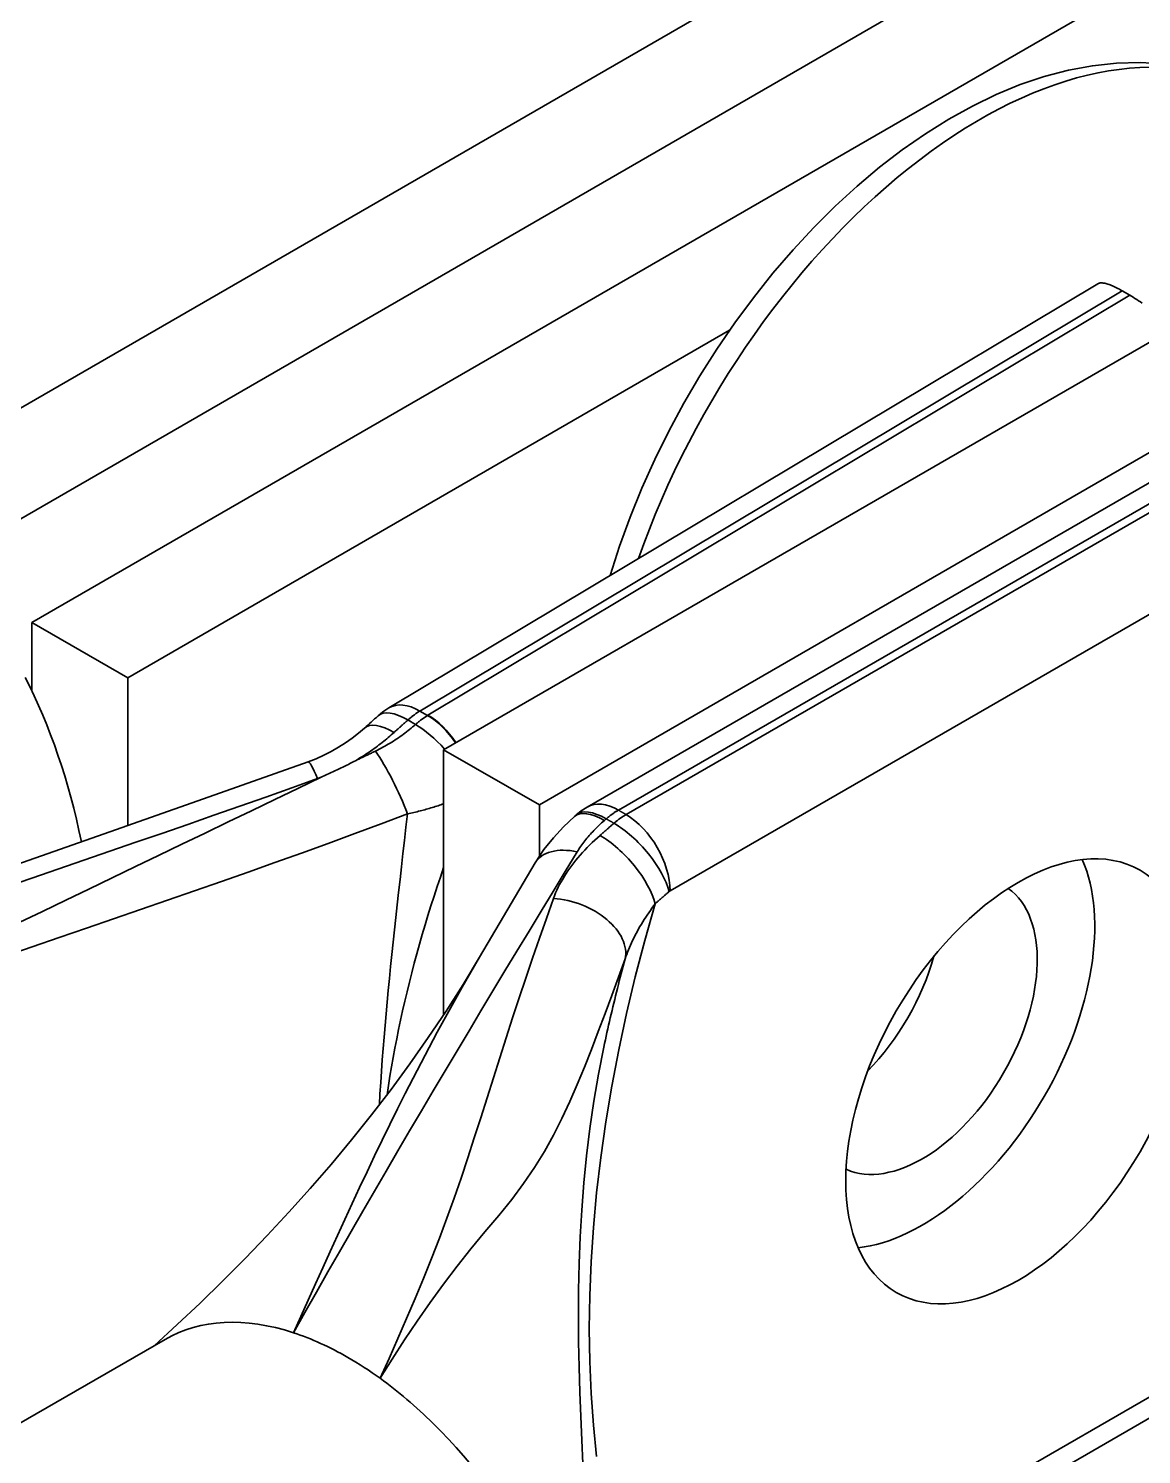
# Model space of a CAD drawing. Header units: millimetres. Extents: x -116965 to 323937, y 291661 to 566926.
# Drawn here: x -12100.1 to -12059, y 301887.9 to 301940.6 of the extents above; entities that cross this region are included whole.
import ezdxf

# ---------------------------------------------------------------- set-up
doc = ezdxf.new("R2010")
doc.units = ezdxf.units.MM
doc.layers.add('Visible Edges(Schneider)', color=7, linetype='Continuous', lineweight=35)
doc.layers.add('Visible Tangent Edges(Schneider)', color=7, linetype='Continuous', lineweight=35)

msp = doc.modelspace()

# ---------------------------------------------------------------- linework, layer by layer
at = {"layer": 'Visible Edges(Schneider)'}
for p, q in [((-12099.983207, 301918.654907), (-12013.71618, 301968.461198)), ((-12014.069733, 301954.784881), (-12084.780411, 301913.960052)), ((-12010.534199, 301952.743639), (-12081.244877, 301911.91881)), ((-12064.627868, 301947.232287), (-12135.338546, 301906.407458)), ((-12061.092334, 301945.191046), (-12131.803012, 301904.366217)), ((-12060.621554, 301931.166484), (-12086.808008, 301915.500582)), ((-12059.441146, 301930.738235), (-12059.723989, 301930.901535)), ((-12074.221891, 301929.445727), (-12096.447673, 301916.613665)), ((-12053.293284, 301926.953253), (-12079.477728, 301911.842225)), ((-12096.447673, 301916.613665), (-12099.983207, 301918.654907)), ((-12099.983207, 301916.118439), (-12099.983207, 301918.654907)), ((-12096.447673, 301911.158617), (-12096.447673, 301916.613665)), ((-12084.780411, 301913.960052), (-12084.780411, 301904.168858)), ((-12081.244877, 301911.91881), (-12084.780411, 301913.960052)), ((-12081.244877, 301911.91881), (-12081.244877, 301910.028999)), ((-12079.952124, 301911.490346), (-12079.882391, 301911.551653)), ((-12083.457494, 301906.29662), (-12081.399007, 301909.783224)), ((-12050.716628, 301893.898687), (-12076.902068, 301878.787084)), ((-12095.063745, 301892.18402), (-12130.419083, 301871.780473))]:
    msp.add_line(p, q, dxfattribs=at)
at = {"layer": 'Visible Edges(Schneider)', "flags": 128}
for points in [[(-12078.631662, 301920.392036), (-12078.284639, 301921.470212), (-12077.892706, 301922.545835), (-12077.457433, 301923.615498), (-12076.980475, 301924.675787), (-12076.463489, 301925.72329), (-12075.908131, 301926.754594), (-12075.316122, 301927.766258), (-12074.689505, 301928.754949), (-12074.03039, 301929.717498), (-12073.340891, 301930.650741), (-12072.623117, 301931.551513), (-12071.879192, 301932.41665), (-12071.111389, 301933.243169), (-12070.321949, 301934.028409), (-12069.513089, 301934.769742), (-12068.687021, 301935.464535), (-12067.84596, 301936.11016), (-12066.992097, 301936.704133), (-12066.127465, 301937.244186), (-12065.25403, 301937.727938), (-12064.373758, 301938.153003), (-12063.488619, 301938.516998), (-12062.600481, 301938.817527), (-12061.710859, 301939.051942), (-12060.822787, 301939.217328), (-12059.93961, 301939.310764), (-12059.064676, 301939.329327), (-12058.631346, 301939.309617)], [(-12059.72399, 301930.901534), (-12059.776799, 301930.931563), (-12059.828994, 301930.960304), (-12059.880454, 301930.987694), (-12059.931063, 301931.013667), (-12059.98071, 301931.038152), (-12060.029275, 301931.061087), (-12060.076646, 301931.082402), (-12060.122706, 301931.102032), (-12060.167339, 301931.11991), (-12060.210429, 301931.13597), (-12060.251868, 301931.150142), (-12060.291536, 301931.162367), (-12060.329384, 301931.172629), (-12060.365399, 301931.180966), (-12060.399564, 301931.187413), (-12060.431865, 301931.192009), (-12060.462288, 301931.194788), (-12060.490811, 301931.19579), (-12060.517427, 301931.195052), (-12060.542115, 301931.192609), (-12060.564864, 301931.188498), (-12060.585659, 301931.182756), (-12060.60448, 301931.175422), (-12060.621518, 301931.166453)], [(-12058.984589, 301930.445721), (-12059.053308, 301930.49307), (-12059.121165, 301930.538741), (-12059.187978, 301930.582629), (-12059.253567, 301930.624626), (-12059.317747, 301930.664629), (-12059.380334, 301930.702534), (-12059.441147, 301930.738234)], [(-12087.201308, 301915.209929), (-12087.020746, 301915.358066), (-12086.808008, 301915.500582)], [(-12089.782283, 301913.512118), (-12089.493404, 301913.624701), (-12089.208847, 301913.752538), (-12088.931234, 301913.89409), (-12088.663091, 301914.047517), (-12088.405629, 301914.211512), (-12088.159628, 301914.385003), (-12087.92678, 301914.566234), (-12087.708653, 301914.75329)], [(-12104.498687, 301908.273683), (-12102.643305, 301908.969421), (-12100.790433, 301909.637222), (-12097.102379, 301910.930489), (-12093.433498, 301912.213132), (-12089.782283, 301913.512118)], [(-12088.040559, 301913.55134), (-12088.09183, 301913.524213), (-12088.14322, 301913.497231), (-12088.19473, 301913.470398), (-12088.246361, 301913.443714), (-12088.298112, 301913.417183), (-12088.349982, 301913.390806), (-12088.40197, 301913.364585), (-12088.454075, 301913.338523), (-12088.506297, 301913.312623), (-12088.558636, 301913.286885), (-12088.611089, 301913.261313), (-12088.663657, 301913.235909), (-12088.716341, 301913.210673), (-12088.769141, 301913.185607), (-12088.822055, 301913.160712), (-12088.875084, 301913.13599), (-12088.928227, 301913.111442), (-12088.981483, 301913.087069), (-12089.034853, 301913.062873), (-12089.088336, 301913.038855), (-12089.14193, 301913.015017), (-12089.195635, 301912.991359), (-12089.24945, 301912.967884), (-12089.303373, 301912.94459)], [(-12079.882391, 301911.551653), (-12079.696972, 301911.699926), (-12079.477728, 301911.842225)], [(-12081.399007, 301909.783224), (-12081.078624, 301910.268319), (-12080.727871, 301910.7099), (-12080.351362, 301911.11562), (-12079.952124, 301911.490346)], [(-12095.471072, 301891.948951), (-12094.617422, 301892.729426), (-12093.771738, 301893.526681), (-12092.935252, 301894.340439), (-12092.109192, 301895.170431), (-12091.29479, 301896.016379), (-12090.493275, 301896.87801), (-12089.705876, 301897.755048), (-12088.933824, 301898.647225), (-12088.178349, 301899.554261), (-12087.440682, 301900.475885), (-12086.72205, 301901.411823), (-12086.023686, 301902.361799), (-12085.346818, 301903.325541), (-12084.692677, 301904.302774), (-12084.062492, 301905.293225), (-12083.457494, 301906.29662)], [(-12078.868146, 301902.977923), (-12079.066479, 301901.979095), (-12079.237414, 301900.975998), (-12079.382485, 301899.970653), (-12079.503224, 301898.965073), (-12079.601166, 301897.961279), (-12079.677845, 301896.961288), (-12079.734795, 301895.967117), (-12079.773548, 301894.980783), (-12079.795639, 301894.004304), (-12079.802602, 301893.0397), (-12079.79597, 301892.088986), (-12079.778415, 301891.154572), (-12079.752789, 301890.238084), (-12079.720147, 301889.339991), (-12079.681531, 301888.460746), (-12079.63798, 301887.600804)]]:
    msp.add_lwpolyline(points, dxfattribs=at)
at = {"layer": 'Visible Edges(Schneider)'}
for centre, major_axis, ratio, start_param, end_param in [((-12127.560371, 301886.406662), (21.25, 36.80608), 0.577350269, 5.706216419, 5.927129679), ((-12227.623495, 301286.999469), (-901.977596, -1019.446865), 0.251086048, 4.285538526, 4.286085791), ((-12067.102742, 301903.753844), (4.5, 7.794229), 0.577350269, 3.54530734, 5.879470621), ((-12067.102742, 301903.753844), (3, 5.196152), 0.577350269, 3.200552373, 6.224225588), ((-12070.638276, 301905.795086), (3, 5.196152), 0.577350269, 4.293020481, 5.13175748), ((-12088.315944, 301880.491407), (-6.7478, 11.692613), 0.577475664, 5.710286433, 6.283185307), ((-12088.315944, 301880.491407), (-6.7478, 11.692613), 0.577475664, 5.497895774, 5.710286433), ((-12088.315944, 301880.491407), (-6.7478, 11.692613), 0.577475664, 5.373540779, 5.497895774), ((-12088.315944, 301880.491407), (-6.7478, 11.692613), 0.577475664, 5.162100655, 5.373540779), ((-12088.315944, 301880.491407), (6.7478, -11.692613), 0.577475664, 0, 2.020508002)]:
    msp.add_ellipse(centre, major_axis=major_axis, ratio=ratio, start_param=start_param, end_param=end_param, dxfattribs=at)
msp.add_ellipse((-12063.567208, 301901.712603), major_axis=(4.5, 7.794229), ratio=0.577350269, dxfattribs=at)
at = {"layer": 'Visible Tangent Edges(Schneider)'}
for p, q in [((-12085.65664, 301915.387468), (-12059.723989, 301930.901535)), ((-12059.441146, 301930.738235), (-12085.360044, 301915.232397)), ((-12078.32775, 301911.728296), (-12052.391849, 301926.69589)), ((-12052.109006, 301926.532591), (-12078.045554, 301911.564623)), ((-12076.419562, 301908.747506), (-12049.677732, 301924.180201)), ((-12085.37377, 301915.224226), (-12085.65664, 301915.387468)), ((-12086.100396, 301915.056355), (-12085.817856, 301914.892956)), ((-12085.360044, 301915.232397), (-12085.37377, 301915.224226)), ((-12078.846433, 301911.343344), (-12078.776181, 301911.404465)), ((-12049.683169, 301895.273084), (-12076.425347, 301879.840188))]:
    msp.add_line(p, q, dxfattribs=at)
at = {"layer": 'Visible Tangent Edges(Schneider)', "flags": 128}
for points in [[(-12086.100396, 301915.056355), (-12086.082333, 301915.07249), (-12086.064213, 301915.088437), (-12086.04604, 301915.104194), (-12086.027817, 301915.119759), (-12086.009546, 301915.135129), (-12085.991231, 301915.1503), (-12085.972875, 301915.165271), (-12085.954481, 301915.180039), (-12085.936052, 301915.194601), (-12085.917592, 301915.208955), (-12085.899102, 301915.223099), (-12085.880583, 301915.237033), (-12085.862036, 301915.250756), (-12085.84346, 301915.264269), (-12085.824858, 301915.27757), (-12085.806229, 301915.290659), (-12085.787576, 301915.303535), (-12085.768904, 301915.316193), (-12085.750216, 301915.328632), (-12085.731514, 301915.34085), (-12085.712802, 301915.352845), (-12085.694084, 301915.364613), (-12085.675362, 301915.376155), (-12085.65664, 301915.387468)], [(-12085.817856, 301914.892956), (-12085.871668, 301914.846024), (-12085.926203, 301914.799482), (-12085.981453, 301914.753347), (-12086.037407, 301914.707638), (-12086.094056, 301914.662373), (-12086.15139, 301914.617569), (-12086.2094, 301914.573246), (-12086.268075, 301914.529423), (-12086.327393, 301914.486123), (-12086.387348, 301914.443366), (-12086.447941, 301914.401161), (-12086.509175, 301914.359523), (-12086.571052, 301914.318461), (-12086.633575, 301914.27799), (-12086.696745, 301914.23812), (-12086.760566, 301914.198863), (-12086.825036, 301914.160241), (-12086.890141, 301914.122279), (-12086.955866, 301914.085004), (-12087.022194, 301914.048444), (-12087.089111, 301914.012624), (-12087.156601, 301913.977573), (-12087.224648, 301913.943317), (-12087.293238, 301913.909882)], [(-12086.60721, 301914.599294), (-12086.586102, 301914.618364), (-12086.564992, 301914.637432), (-12086.543881, 301914.656497), (-12086.52277, 301914.67556), (-12086.501658, 301914.69462), (-12086.480546, 301914.713679), (-12086.459432, 301914.732735), (-12086.438318, 301914.751788), (-12086.417203, 301914.77084), (-12086.396088, 301914.789889), (-12086.374971, 301914.808936), (-12086.353854, 301914.827981), (-12086.332736, 301914.847023), (-12086.311618, 301914.866064), (-12086.290499, 301914.885102), (-12086.269379, 301914.904138), (-12086.248259, 301914.923172), (-12086.227137, 301914.942204), (-12086.206015, 301914.961234), (-12086.184893, 301914.980262), (-12086.163769, 301914.999288), (-12086.142646, 301915.018313), (-12086.121521, 301915.037335), (-12086.100396, 301915.056355)], [(-12085.37377, 301915.224226), (-12085.392465, 301915.212926), (-12085.411166, 301915.201394), (-12085.429872, 301915.189632), (-12085.448577, 301915.177641), (-12085.467279, 301915.165423), (-12085.485976, 301915.152979), (-12085.504662, 301915.140313), (-12085.523337, 301915.127425), (-12085.541996, 301915.114317), (-12085.560636, 301915.100992), (-12085.579255, 301915.087452), (-12085.597848, 301915.073699), (-12085.616412, 301915.059735), (-12085.634946, 301915.045563), (-12085.653444, 301915.031185), (-12085.671905, 301915.016603), (-12085.690324, 301915.001821), (-12085.7087, 301914.986841), (-12085.727028, 301914.971665), (-12085.745306, 301914.956297), (-12085.76353, 301914.940739), (-12085.781699, 301914.924994), (-12085.799809, 301914.909066), (-12085.817856, 301914.892956)], [(-12088.04056, 301913.55134), (-12087.975122, 301913.590026), (-12087.910198, 301913.62917), (-12087.845774, 301913.668774), (-12087.781816, 301913.708855), (-12087.718301, 301913.749421), (-12087.655236, 301913.790465), (-12087.592634, 301913.831974), (-12087.530503, 301913.873938), (-12087.468851, 301913.916349), (-12087.407688, 301913.959195), (-12087.347021, 301914.002469), (-12087.286859, 301914.046159), (-12087.22721, 301914.090256), (-12087.168082, 301914.13475), (-12087.109483, 301914.17963), (-12087.051422, 301914.224887), (-12086.993906, 301914.270511), (-12086.936945, 301914.316491), (-12086.880545, 301914.362817), (-12086.824713, 301914.40948), (-12086.769457, 301914.456469), (-12086.714782, 301914.503774), (-12086.660698, 301914.551386), (-12086.60721, 301914.599294)], [(-12087.293238, 301913.909882), (-12087.324379, 301913.89495), (-12087.355521, 301913.880017), (-12087.386662, 301913.865083), (-12087.417803, 301913.850149), (-12087.448943, 301913.835214), (-12087.480084, 301913.820279), (-12087.511224, 301913.805343), (-12087.542363, 301913.790406), (-12087.573502, 301913.775469), (-12087.604641, 301913.760531), (-12087.63578, 301913.745593), (-12087.666919, 301913.730654), (-12087.698057, 301913.715714), (-12087.729195, 301913.700774), (-12087.760332, 301913.685833), (-12087.79147, 301913.670892), (-12087.822607, 301913.65595), (-12087.853744, 301913.641007), (-12087.88488, 301913.626064), (-12087.916016, 301913.61112), (-12087.947152, 301913.596176), (-12087.978288, 301913.581231), (-12088.009424, 301913.566286), (-12088.040559, 301913.551339)], [(-12100.955086, 301908.888634), (-12099.992637, 301909.221074), (-12099.02952, 301909.551063), (-12098.06635, 301909.879881), (-12097.103743, 301910.208812), (-12096.142068, 301910.538793), (-12095.181157, 301910.869875), (-12094.221094, 301911.202354), (-12093.261973, 301911.536542), (-12092.30389, 301911.872752), (-12091.346914, 301912.211208), (-12090.391069, 301912.552), (-12089.436383, 301912.895234)], [(-12089.303373, 301912.944589), (-12090.160648, 301912.532152), (-12091.017823, 301912.119416), (-12091.874947, 301911.706446), (-12092.732069, 301911.29331), (-12093.58924, 301910.880073), (-12094.446509, 301910.466804), (-12095.303936, 301910.053583), (-12096.161578, 301909.640488), (-12097.01946, 301909.227554), (-12097.877607, 301908.814812), (-12098.736045, 301908.402295), (-12099.5948, 301907.990036), (-12100.453896, 301907.578069)], [(-12089.436383, 301912.895234), (-12089.430823, 301912.897244), (-12089.425265, 301912.899257), (-12089.419709, 301912.901275), (-12089.414154, 301912.903297), (-12089.4086, 301912.905324), (-12089.403048, 301912.907354), (-12089.397498, 301912.909388), (-12089.391949, 301912.911426), (-12089.386401, 301912.913469), (-12089.380855, 301912.915515), (-12089.375311, 301912.917566), (-12089.369768, 301912.91962), (-12089.364226, 301912.921679), (-12089.358686, 301912.923742), (-12089.353148, 301912.925809), (-12089.347611, 301912.927879), (-12089.342076, 301912.929954), (-12089.336542, 301912.932033), (-12089.33101, 301912.934116), (-12089.32548, 301912.936203), (-12089.319951, 301912.938294), (-12089.314423, 301912.940389), (-12089.308898, 301912.942488), (-12089.303373, 301912.944591)], [(-12086.114823, 301911.593395), (-12086.055107, 301911.605504), (-12085.995724, 301911.617934), (-12085.936677, 301911.63068), (-12085.87797, 301911.643738), (-12085.819607, 301911.657104), (-12085.761591, 301911.670771), (-12085.703925, 301911.684737), (-12085.646615, 301911.698995), (-12085.589662, 301911.713541), (-12085.533071, 301911.728371), (-12085.476845, 301911.74348), (-12085.420988, 301911.758863), (-12085.365503, 301911.774515), (-12085.310395, 301911.790432), (-12085.255666, 301911.806609), (-12085.20132, 301911.823041), (-12085.147359, 301911.839724), (-12085.09378, 301911.856654), (-12085.040584, 301911.873829), (-12084.987768, 301911.891247), (-12084.935333, 301911.908904), (-12084.883278, 301911.926799), (-12084.831603, 301911.944928), (-12084.780306, 301911.96329)], [(-12078.776181, 301911.404465), (-12078.757885, 301911.420359), (-12078.739542, 301911.436053), (-12078.721155, 301911.451547), (-12078.702725, 301911.46684), (-12078.684253, 301911.481929), (-12078.665741, 301911.496814), (-12078.647192, 301911.511495), (-12078.628605, 301911.525968), (-12078.609983, 301911.540234), (-12078.591327, 301911.554292), (-12078.572638, 301911.568141), (-12078.553919, 301911.581776), (-12078.535171, 301911.595199), (-12078.516395, 301911.608409), (-12078.497595, 301911.621403), (-12078.478772, 301911.634179), (-12078.459928, 301911.646735), (-12078.441067, 301911.65907), (-12078.422195, 301911.671179), (-12078.403312, 301911.683064), (-12078.384423, 301911.694719), (-12078.365531, 301911.706144), (-12078.346638, 301911.717336), (-12078.32775, 301911.728296)], [(-12078.045554, 301911.564623), (-12078.057319, 301911.571439), (-12078.069083, 301911.578255), (-12078.080847, 301911.585072), (-12078.09261, 301911.591889), (-12078.104372, 301911.598706), (-12078.116134, 301911.605523), (-12078.127895, 301911.612341), (-12078.139657, 301911.619159), (-12078.151416, 301911.625978), (-12078.163176, 301911.632797), (-12078.174935, 301911.639616), (-12078.186693, 301911.646436), (-12078.198451, 301911.653256), (-12078.210209, 301911.660076), (-12078.221965, 301911.666896), (-12078.233721, 301911.673717), (-12078.245477, 301911.680539), (-12078.257232, 301911.68736), (-12078.268986, 301911.694182), (-12078.28074, 301911.701004), (-12078.292493, 301911.707827), (-12078.304246, 301911.714649), (-12078.315998, 301911.721473), (-12078.32775, 301911.728296)], [(-12100.972241, 301906.333783), (-12099.972136, 301906.681833), (-12098.971825, 301907.027644), (-12097.971715, 301907.371831), (-12096.972212, 301907.71501), (-12095.973723, 301908.057796), (-12094.976653, 301908.400803), (-12093.981409, 301908.744647), (-12092.988409, 301909.090032), (-12091.997944, 301909.437667), (-12091.010159, 301909.788), (-12090.025197, 301910.141476), (-12089.043201, 301910.498538), (-12088.064219, 301910.859504), (-12087.088129, 301911.224435), (-12086.114823, 301911.593395)], [(-12086.114501, 301911.593383), (-12086.170942, 301911.096719), (-12086.22709, 301910.605758), (-12086.282733, 301910.120126), (-12086.337661, 301909.639444), (-12086.391751, 301909.163411), (-12086.444946, 301908.691896), (-12086.497153, 301908.224783), (-12086.548275, 301907.761959), (-12086.598217, 301907.303309), (-12086.646885, 301906.848717), (-12086.694185, 301906.398074), (-12086.740046, 301905.951299), (-12086.784397, 301905.50832), (-12086.827168, 301905.069056), (-12086.868287, 301904.63344), (-12086.907683, 301904.201437), (-12086.945324, 301903.772639), (-12086.981176, 301903.346584), (-12087.015181, 301902.923106), (-12087.047275, 301902.50216), (-12087.077395, 301902.083704), (-12087.105477, 301901.667692), (-12087.131456, 301901.254082), (-12087.155269, 301900.842832)], [(-12079.850655, 301910.189942), (-12079.818971, 301910.241194), (-12079.786231, 301910.292244), (-12079.752461, 301910.343075), (-12079.71769, 301910.393678), (-12079.681943, 301910.444035), (-12079.645249, 301910.494136), (-12079.607634, 301910.543967), (-12079.569125, 301910.593516), (-12079.529749, 301910.642767), (-12079.489538, 301910.691702), (-12079.448506, 301910.740324), (-12079.406655, 301910.788645), (-12079.363991, 301910.836674), (-12079.320532, 301910.884407), (-12079.276297, 301910.931832), (-12079.231305, 301910.978942), (-12079.185575, 301911.025725), (-12079.139128, 301911.072175), (-12079.091981, 301911.118282), (-12079.044155, 301911.164036), (-12078.995668, 301911.209428), (-12078.94654, 301911.254449), (-12078.896789, 301911.299091), (-12078.846433, 301911.343344)], [(-12078.49206, 301911.241779), (-12078.513465, 301911.223109), (-12078.534876, 301911.204436), (-12078.55629, 301911.185762), (-12078.57771, 301911.167089), (-12078.599134, 301911.148414), (-12078.620562, 301911.129739), (-12078.641995, 301911.111064), (-12078.663433, 301911.092387), (-12078.684875, 301911.073708), (-12078.706322, 301911.05503), (-12078.727773, 301911.036351), (-12078.749229, 301911.017671), (-12078.770689, 301910.998989), (-12078.792154, 301910.980305), (-12078.813624, 301910.961622), (-12078.835098, 301910.942937), (-12078.856576, 301910.924252), (-12078.878059, 301910.905565), (-12078.899547, 301910.886878), (-12078.921039, 301910.868189), (-12078.942536, 301910.849499), (-12078.964038, 301910.830808), (-12078.985544, 301910.812115), (-12079.007054, 301910.793422)], [(-12078.776181, 301911.404465), (-12078.764337, 301911.397693), (-12078.752493, 301911.390921), (-12078.740649, 301911.384149), (-12078.728806, 301911.377376), (-12078.716964, 301911.370603), (-12078.705122, 301911.363828), (-12078.693281, 301911.357052), (-12078.68144, 301911.350278), (-12078.6696, 301911.3435), (-12078.65776, 301911.336724), (-12078.645921, 301911.329947), (-12078.634082, 301911.323168), (-12078.622244, 301911.316389), (-12078.610406, 301911.309609), (-12078.598569, 301911.302829), (-12078.586733, 301911.296049), (-12078.574897, 301911.289268), (-12078.563061, 301911.282486), (-12078.551226, 301911.275702), (-12078.539392, 301911.268919), (-12078.527558, 301911.262135), (-12078.515725, 301911.255352), (-12078.503892, 301911.248565), (-12078.49206, 301911.241779)], [(-12078.045554, 301911.564623), (-12078.064361, 301911.553689), (-12078.08317, 301911.542522), (-12078.10198, 301911.531124), (-12078.120786, 301911.519499), (-12078.139587, 301911.507646), (-12078.158377, 301911.495568), (-12078.177156, 301911.483267), (-12078.195918, 301911.470746), (-12078.214659, 301911.458006), (-12078.233378, 301911.445051), (-12078.252072, 301911.431883), (-12078.27074, 301911.4185), (-12078.289378, 301911.404906), (-12078.307987, 301911.391101), (-12078.326563, 301911.377088), (-12078.345105, 301911.362868), (-12078.363612, 301911.348442), (-12078.382083, 301911.33381), (-12078.400517, 301911.318975), (-12078.41891, 301911.303937), (-12078.437263, 301911.288697), (-12078.455573, 301911.273256), (-12078.473839, 301911.257616), (-12078.49206, 301911.241779)], [(-12079.007054, 301910.793422), (-12079.105507, 301910.706493), (-12079.202147, 301910.618376), (-12079.296897, 301910.529115), (-12079.389681, 301910.438753), (-12079.48042, 301910.34734), (-12079.569037, 301910.25492), (-12079.655458, 301910.161549), (-12079.739607, 301910.067274), (-12079.821411, 301909.972148), (-12079.900798, 301909.876219), (-12079.977694, 301909.779548), (-12080.052046, 301909.68216), (-12080.123903, 301909.583944), (-12080.193228, 301909.484883), (-12080.259919, 301909.385046), (-12080.323874, 301909.284505), (-12080.384997, 301909.183335), (-12080.443198, 301909.081604), (-12080.498385, 301908.979388), (-12080.550465, 301908.876762), (-12080.599352, 301908.773796), (-12080.644967, 301908.670564), (-12080.687231, 301908.567139), (-12080.726068, 301908.463592)], [(-12090.326177, 301892.429377), (-12089.903283, 301893.178684), (-12089.479112, 301893.927188), (-12089.053646, 301894.67488), (-12088.626865, 301895.421752), (-12088.198748, 301896.167797), (-12087.769277, 301896.913005), (-12087.338432, 301897.65737), (-12086.906192, 301898.400884), (-12086.472536, 301899.143535), (-12086.037471, 301899.885313), (-12085.601073, 301900.626229), (-12085.163422, 301901.3663), (-12084.724599, 301902.105538), (-12084.284686, 301902.843962), (-12083.843765, 301903.581586), (-12083.401916, 301904.318425), (-12082.959248, 301905.054503), (-12082.515934, 301905.789872), (-12082.07212, 301906.524582), (-12081.627954, 301907.258678), (-12081.183581, 301907.992209), (-12080.739148, 301908.725226), (-12080.294795, 301909.457785), (-12079.850655, 301910.189942)], [(-12086.871989, 301901.213218), (-12086.820362, 301901.555416), (-12086.765533, 301901.898605), (-12086.707529, 301902.242705), (-12086.646375, 301902.587641), (-12086.582093, 301902.933335), (-12086.514709, 301903.279712), (-12086.444246, 301903.626695), (-12086.37073, 301903.974211), (-12086.29416, 301904.322303), (-12086.214506, 301904.671133), (-12086.131737, 301905.020841), (-12086.045871, 301905.371344), (-12085.956928, 301905.722549), (-12085.864925, 301906.074385), (-12085.769878, 301906.426778), (-12085.671805, 301906.779655), (-12085.570725, 301907.132943), (-12085.466655, 301907.486568), (-12085.359612, 301907.840459), (-12085.249614, 301908.194541), (-12085.136678, 301908.548742), (-12085.02082, 301908.90299), (-12084.902059, 301909.257211), (-12084.780411, 301909.611337)], [(-12076.965428, 301908.273338), (-12076.944173, 301908.29203), (-12076.922917, 301908.310723), (-12076.901662, 301908.329414), (-12076.880406, 301908.348103), (-12076.859149, 301908.366792), (-12076.837892, 301908.385477), (-12076.816635, 301908.404163), (-12076.795378, 301908.422847), (-12076.774121, 301908.441531), (-12076.752863, 301908.460213), (-12076.731604, 301908.478893), (-12076.710346, 301908.497572), (-12076.689087, 301908.516251), (-12076.667828, 301908.534928), (-12076.646569, 301908.553605), (-12076.62531, 301908.57228), (-12076.60405, 301908.590954), (-12076.58279, 301908.609627), (-12076.56153, 301908.628299), (-12076.54027, 301908.646971), (-12076.51901, 301908.665641), (-12076.497749, 301908.68431), (-12076.476488, 301908.702978), (-12076.455227, 301908.721646)], [(-12076.455227, 301908.721646), (-12076.453771, 301908.722915), (-12076.452312, 301908.724167), (-12076.45085, 301908.725402), (-12076.449384, 301908.726624), (-12076.447915, 301908.727828), (-12076.446442, 301908.729017), (-12076.444967, 301908.730189), (-12076.443489, 301908.731344), (-12076.442008, 301908.732483), (-12076.440524, 301908.733606), (-12076.439037, 301908.734711), (-12076.437549, 301908.7358), (-12076.436058, 301908.736871), (-12076.434565, 301908.737927), (-12076.433069, 301908.738965), (-12076.431572, 301908.739985), (-12076.430074, 301908.740988), (-12076.428574, 301908.741974), (-12076.427073, 301908.742942), (-12076.425571, 301908.74389), (-12076.424069, 301908.744821), (-12076.422567, 301908.745735), (-12076.421064, 301908.746629), (-12076.419562, 301908.747506)], [(-12080.726068, 301908.463592), (-12080.986951, 301907.729254), (-12081.243738, 301906.994863), (-12081.496584, 301906.260343), (-12081.745619, 301905.525609), (-12081.991128, 301904.790555), (-12082.233494, 301904.055061), (-12082.473103, 301903.31901), (-12082.710309, 301902.582268), (-12082.944922, 301901.844469), (-12083.17823, 301901.105575), (-12083.412146, 301900.365741), (-12083.64858, 301899.625114), (-12083.889443, 301898.883841), (-12084.136645, 301898.142071), (-12084.392098, 301897.399959), (-12084.657901, 301896.657778), (-12084.935826, 301895.91633), (-12085.224978, 301895.175696), (-12085.524182, 301894.43583), (-12085.832263, 301893.696691), (-12086.148046, 301892.958238), (-12086.470356, 301892.220431), (-12086.798019, 301891.483226), (-12087.129859, 301890.74658)], [(-12079.133417, 301887.863624), (-12079.251553, 301889.011623), (-12079.335577, 301890.181017), (-12079.385723, 301891.36973), (-12079.40221, 301892.57571), (-12079.385199, 301893.80098), (-12079.334524, 301895.047791), (-12079.249948, 301896.314355), (-12079.131342, 301897.598767), (-12078.978586, 301898.899104), (-12078.791682, 301900.213345), (-12078.570799, 301901.539397), (-12078.31611, 301902.875166), (-12078.027824, 301904.218458), (-12077.706449, 301905.566577), (-12077.352306, 301906.91825), (-12076.965643, 301908.272523)], [(-12078.077341, 301906.234408), (-12078.049478, 301906.317943), (-12078.019718, 301906.401984), (-12077.988099, 301906.486469), (-12077.954662, 301906.571342), (-12077.919447, 301906.656541), (-12077.882498, 301906.742002), (-12077.843864, 301906.827664), (-12077.803592, 301906.91346), (-12077.761729, 301906.999329), (-12077.718327, 301907.0852), (-12077.673437, 301907.171016), (-12077.627115, 301907.256707), (-12077.579374, 301907.342284), (-12077.530172, 301907.427847), (-12077.479532, 301907.513367), (-12077.427494, 301907.598798), (-12077.374093, 301907.684088), (-12077.319368, 301907.769194), (-12077.263357, 301907.854068), (-12077.2061, 301907.938664), (-12077.147638, 301908.022932), (-12077.088011, 301908.10683), (-12077.02726, 301908.190313), (-12076.965428, 301908.273338)], [(-12083.457377, 301906.296594), (-12083.777616, 301905.746234), (-12084.094003, 301905.194148), (-12084.406456, 301904.640107), (-12084.714893, 301904.08388), (-12085.019251, 301903.525156), (-12085.319695, 301902.96382), (-12085.616451, 301902.399849), (-12085.909748, 301901.833221), (-12086.199811, 301901.263908), (-12086.486869, 301900.691887), (-12086.771147, 301900.117133), (-12087.052873, 301899.539626), (-12087.332273, 301898.959338), (-12087.609633, 301898.37629), (-12087.885376, 301897.790709), (-12088.159716, 301897.202745), (-12088.432837, 301896.612531), (-12088.704925, 301896.020201), (-12088.976166, 301895.425894), (-12089.246746, 301894.82974), (-12089.516852, 301894.231877), (-12089.786668, 301893.632439), (-12090.056381, 301893.03156), (-12090.326177, 301892.429377)], [(-12087.129859, 301890.74658), (-12086.684914, 301891.456789), (-12086.226742, 301892.162912), (-12085.756384, 301892.862114), (-12085.274886, 301893.551555), (-12084.783291, 301894.228402), (-12084.282645, 301894.889812), (-12083.773993, 301895.532955), (-12083.258379, 301896.15499), (-12082.742753, 301896.755379), (-12082.264781, 301897.348336), (-12081.827718, 301897.939176), (-12081.427664, 301898.530776), (-12081.060718, 301899.126017), (-12080.722982, 301899.727768), (-12080.410555, 301900.338912), (-12080.119537, 301900.962322), (-12079.844461, 301901.598173), (-12079.579132, 301902.24189), (-12079.321282, 301902.892732), (-12079.068751, 301903.550102), (-12078.81938, 301904.213399), (-12078.571565, 301904.882119), (-12078.324527, 301905.555913), (-12078.077341, 301906.234408)], [(-12078.077578, 301906.232926), (-12078.114412, 301906.09722), (-12078.150908, 301905.961504), (-12078.187065, 301905.825784), (-12078.222883, 301905.69006), (-12078.258362, 301905.554333), (-12078.293503, 301905.418608), (-12078.328305, 301905.282884), (-12078.362768, 301905.147165), (-12078.396893, 301905.011452), (-12078.430679, 301904.875747), (-12078.464126, 301904.740053), (-12078.497235, 301904.604371), (-12078.530005, 301904.468705), (-12078.562437, 301904.333054), (-12078.59453, 301904.197421), (-12078.626285, 301904.06181), (-12078.657702, 301903.926221), (-12078.68878, 301903.790656), (-12078.719521, 301903.655119), (-12078.749922, 301903.51961), (-12078.779986, 301903.384132), (-12078.809711, 301903.248686), (-12078.839098, 301903.11328), (-12078.868144, 301902.977924)]]:
    msp.add_lwpolyline(points, dxfattribs=at)
at = {"layer": 'Visible Tangent Edges(Schneider)'}
for centre, major_axis, ratio, start_param, end_param in [((-12064.981421, 301920.900273), (10, 17.320508), 0.577350269, 0, 1.88627114), ((-12085.662713, 301913.50033), (-1.538594, 1.709599), 0.400692281, 5.394159516, 6.283185307), ((-12085.627216, 301913.526821), (-1.180792, 1.973761), 0.566810367, 5.488902869, 6.283185307), ((-12086.169824, 301913.043902), (-1.538829, 1.709388), 0.400550482, 5.393730726, 6.283185307), ((-12085.38022, 301913.337277), (1.519022, -1.727013), 0.392705711, 1.598290635, 2.25692329), ((-12085.344346, 301913.363579), (1.172246, -1.978848), 0.563913176, 1.666656624, 2.349754873), ((-12085.33062, 301913.37175), (-1.180792, 1.973761), 0.566810367, 4.805676296, 5.488902869), ((-12086.857041, 301912.357908), (0.990031, -2.076015), 0.164935379, 1.116384594, 2.333243889), ((-12089.002889, 301911.3482), (-0.779395, 2.163919), 0.070543699, 5.483169731, 6.283185307), ((-12078.433368, 301909.7631), (-1.518757, 1.727246), 0.412508596, 5.399826709, 6.283185307), ((-12078.363883, 301909.824189), (-1.518508, 1.727464), 0.412654041, 5.399614395, 6.283185307), ((-12078.328103, 301909.85015), (-1.149625, 1.992075), 0.577475664, 5.497895774, 6.283185307), ((-12078.081572, 301909.660617), (1.517495, -1.728355), 0.413247822, 0.686740398, 2.257966306), ((-12078.045908, 301909.686477), (1.149625, -1.992075), 0.577475664, 0.785506794, 2.35630312), ((-12078.591774, 301909.212309), (-1.518971, 1.727057), 0.412382605, 3.827980186, 5.400965396), ((-12079.421262, 301908.609119), (-1.977746, 1.174105), 0.576847829, 5.249197304, 6.283185307), ((-12080.279834, 301906.879996), (2.168706, -0.765974), 0.641661924, 0.084640609, 1.995705999)]:
    msp.add_ellipse(centre, major_axis=major_axis, ratio=ratio, start_param=start_param, end_param=end_param, dxfattribs=at)

doc.saveas('drawing.dxf')
